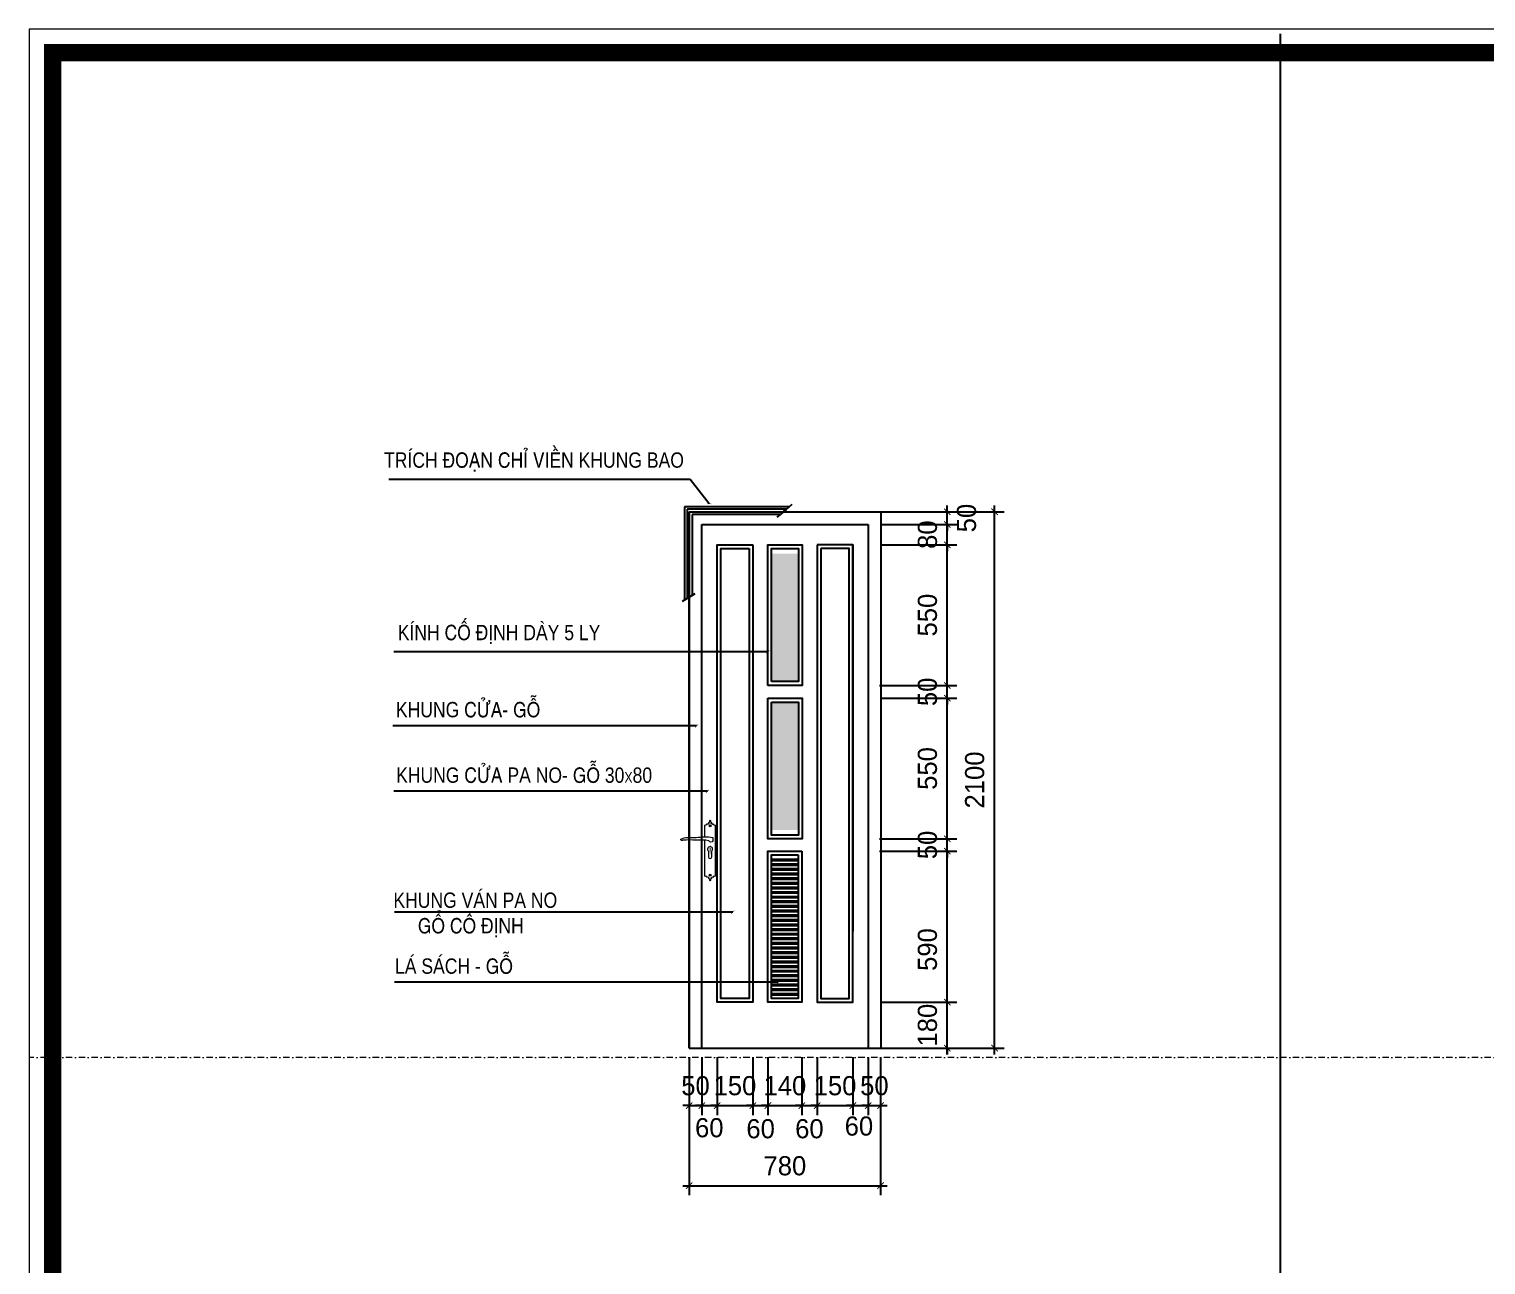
# Model space of a CAD drawing. Header units: millimetres. Extents: x 615730 to 2792744, y 139412 to 597571.
# Drawn here: x 1453780 to 1465189, y 294540 to 304217 of the extents above; entities that cross this region are included whole.
import ezdxf

# ---------------------------------------------------------------- set-up
doc = ezdxf.new("R2010")
doc.units = ezdxf.units.MM
doc.header["$MEASUREMENT"] = 0
doc.header["$PDMODE"] = 34
doc.linetypes.add('DASHDOT', pattern=[1, 0.5, -0.25, 0, -0.25])
doc.layers.get('0').update_dxf_attribs({"lineweight": 5})
for name, color, linetype in [('CUADI', 40, 'Continuous'), ('DA', 135, 'Continuous'), ('H', 252, 'Continuous'), ('NC', 7, 'Continuous'), ('noi that', 29, 'Continuous'), ('VL', 155, 'Continuous')]:
    doc.layers.add(name, color=color, linetype=linetype)
for name, color, linetype, lineweight in [('TEXTNUOC', 8, 'Continuous', 50), ('thay', 7, 'Continuous', 15), ('TIM TRUC', 149, 'DASHDOT', 9)]:
    doc.layers.add(name, color=color, linetype=linetype, lineweight=lineweight)
doc.styles.add('KC2', font='', dxfattribs={"height": 120})
doc.styles.add('RO', font='ROMANS.SHX', dxfattribs={"height": 120})
doc.styles.add('VNI-AVO', font='vni-roms.shx')
doc.styles.get('KC2').set_extended_font_data('VNI-Helve-Condense')
doc.dimstyles.new('50 CS', dxfattribs={"dimtxt": 150, "dimasz": 50, "dimexe": 75, "dimexo": 0, "dimgap": 80, "dimtad": 1, "dimdec": 0, "dimlfac": 0.5, "dimzin": 12, "dimtxsty": 'VNI-AVO', "dimblk": 'ARCHTICK', "dimcen": 0, "dimdle": 50, "dimclrd": 252, "dimclre": 252, "dimclrt": 2, "dimadec": 0, "dimazin": 0, "dimtfac": 1, "dimtdec": 0, "dimtix": 1, "dimtmove": 2, "dimatfit": 0, "dimldrblk": 'OPEN90', "dimfxl": 1, "dimlwd": -1, "dimlwe": -1, "dimarcsym": 0})
doc.dimstyles.new('TL1-50TRUC', dxfattribs={"dimtxt": 150, "dimasz": 25, "dimexe": 50, "dimexo": 0, "dimgap": 20, "dimtad": 1, "dimdec": 0, "dimlfac": 0.5, "dimdsep": 46, "dimtxsty": 'RO', "dimblk": 'DOT', "dimcen": 100, "dimdle": 50, "dimclrd": 4, "dimclre": 4, "dimclrt": 30, "dimadec": 0, "dimazin": 0, "dimtfac": 1, "dimtdec": 0, "dimtix": 1, "dimtmove": 1, "dimatfit": 3, "dimldrblk": 'ARCHTICK', "dimfxl": 1, "dimtolj": 1, "dimarcsym": 0})

# ---------------------------------------------------------------- blocks, each defined once
blk = doc.blocks.new('KH')
for p, q in [((-8, 103), (-2, 103)), ((-4.9, 100), (-4.9, 105.9)), ((-8, -90.3), (-2, -90.3)), ((-4.9, -87.2), (-4.9, -93.2))]:
    blk.add_line(p, q)
for points, format in [([(-24.9, 60.5), (-24.9, 106.4, -0.071609), (-17.2, 108.3, 0.479125), (-18, 110.4, -0.235926), (-14.6, 111, 0.959415), (-12.5, 110.7, -0.383133), (-10.2, 112.7), (-8.1, 112.7), (-8.1, 113.4), (-9.3, 113.4, -0.653045), (-7.7, 117.5, 0.420902), (-6.1, 121.7, -0.384053), (-4.9, 126.4, -0.384053), (-3.8, 121.7, 0.420902), (-2.1, 117.5, -0.653045), (-0.5, 113.4), (-1.8, 113.4), (-1.8, 112.7), (0.3, 112.7, -0.383133), (2.6, 110.7, 0.959415), (4.8, 111, -0.235926), (8.1, 110.4, 0.479125), (7.4, 108.3, -0.071609), (15.1, 106.4), (15.1, -93.6, -0.071609), (7.4, -95.6, 0.479125), (8.1, -97.7, -0.235926), (4.8, -98.3, 0.959415), (2.6, -97.9, -0.383133), (0.3, -99.9), (-1.8, -99.9), (-1.8, -100.7), (-0.5, -100.7, -0.653045), (-2.1, -104.8, 0.420902), (-3.8, -109, -0.384053), (-4.9, -113.6, -0.384053), (-6.1, -109, 0.420902), (-7.7, -104.8, -0.653045), (-9.3, -100.7), (-8.1, -100.7), (-8.1, -99.9), (-10.2, -99.9, -0.383133), (-12.5, -97.9, 0.959415), (-14.6, -98.3, -0.235926), (-18, -97.7, 0.479125), (-17.2, -95.6, -0.071609), (-24.9, -93.6), (-24.9, 46.9)], "xyb"), ([(-4.8, 16.2, 6, 6, 0), (-4.8, 11.5, 4, 3, 0), (-4.8, 3.2, 1.8, 0.8, 0), (-4.8, -4.9, 1, 1.2, 0), (-4.8, -7.9, 1.2, 1.2, 0)], "xyseb")]:
    blk.add_lwpolyline(points, format=format)
blk.add_lwpolyline([(-9.5, 45, 0.067822), (-59.8, 46.7, 0.044011), (-111.6, 46.7, -0.789754), (-119.2, 50.9, -0.143435), (-92.2, 57.5, 0.029716), (-27.7, 60.3, -0.075751), (6.4, 57.7), (6.4, 44.8, -0.717442)], format="xyb", close=True)
for points in [[(-11.2, 4.2), (-11.2, -18.5)], [(1.6, -18.5), (1.6, 4.2)]]:
    blk.add_lwpolyline(points)
for centre in [(-4.9, 103), (-4.9, -90.3)]:
    blk.add_circle(centre, 3.92)
for centre, radius, start, end in [((-4.8, 11.8), 9.94, 309.9002, 230.0998), ((-4.8, -18.5), 6.38, 180, 0)]:
    blk.add_arc(centre, radius, start, end)
blk = doc.blocks.new('_ARCHTICK')
at = {"color": 0, "linetype": 'ByBlock', "const_width": 0.15}
blk.add_lwpolyline([(-0.5, -0.5), (0.5, 0.5)], dxfattribs=at)
blk = doc.blocks.new('*D1905')
at = {"layer": 'DEFPOINTS', "color": 0, "ltscale": 10, "transparency": 16777216}
for p in [(1460439, 297780), (1460971, 297780), (1460449, 296237)]:
    blk.add_point(p, dxfattribs=at)
at = {"layer": 'VL', "color": 252, "ltscale": 10, "transparency": 16777216}
for p, q in [((1460439, 297780), (1461046, 297780)), ((1460971, 296187), (1460971, 297830)), ((1460449, 296237), (1461046, 296237))]:
    blk.add_line(p, q, dxfattribs=at)
at = {"layer": 'VL', "color": 252, "ltscale": 10, "transparency": 16777216, "xscale": 50, "yscale": 50, "zscale": 50}
for p, rotation in [((1460971, 297780), 90), ((1460971, 296237), 270)]:
    blk.add_blockref('_ARCHTICK', p, dxfattribs=dict(at, rotation=rotation))
at = {"layer": 'VL', "color": 2, "ltscale": 10, "transparency": 16777216, "insert": (1460816, 297009), "char_height": 150, "attachment_point": 5, "rotation": 90, "style": 'VNI-AVO'}
blk.add_mtext('590', dxfattribs=at)
blk = doc.blocks.new('_Open90')
at = {"color": 0, "linetype": 'ByBlock', "lineweight": -2}
for p, q in [((0, 0), (-1, 0)), ((-0.5, 0.5), (0, 0)), ((0, 0), (-0.5, -0.5))]:
    blk.add_line(p, q, dxfattribs=at)
blk = doc.blocks.new('*D1906')
at = {"layer": 'DEFPOINTS', "color": 0, "ltscale": 10, "transparency": 16777216}
for p in [(1460439, 297780), (1460440, 297876), (1460971, 297876)]:
    blk.add_point(p, dxfattribs=at)
at = {"layer": 'VL', "color": 252, "ltscale": 10, "transparency": 16777216}
for p, q in [((1460971, 297876), (1460971, 297926)), ((1460439, 297780), (1461046, 297780)), ((1460440, 297876), (1461046, 297876)), ((1460971, 297780), (1460971, 297876)), ((1460971, 297780), (1460971, 297730))]:
    blk.add_line(p, q, dxfattribs=at)
at = {"layer": 'VL', "color": 252, "ltscale": 10, "transparency": 16777216, "xscale": 50, "yscale": 50, "zscale": 50}
for p, rotation in [((1460971, 297876), 270), ((1460971, 297780), 90)]:
    blk.add_blockref('_ARCHTICK', p, dxfattribs=dict(at, rotation=rotation))
at = {"layer": 'VL', "color": 2, "ltscale": 10, "transparency": 16777216, "insert": (1460816, 297828), "char_height": 150, "attachment_point": 5, "rotation": 90, "style": 'VNI-AVO'}
blk.add_mtext('50', dxfattribs=at)
blk = doc.blocks.new('*D1907')
at = {"layer": 'DEFPOINTS', "color": 0, "ltscale": 10, "transparency": 16777216}
for p in [(1460449, 298977), (1460971, 298977), (1460440, 297876)]:
    blk.add_point(p, dxfattribs=at)
at = {"layer": 'VL', "color": 252, "ltscale": 10, "transparency": 16777216}
for p, q in [((1460449, 298977), (1461046, 298977)), ((1460971, 297826), (1460971, 299027)), ((1460440, 297876), (1461046, 297876))]:
    blk.add_line(p, q, dxfattribs=at)
at = {"layer": 'VL', "color": 252, "ltscale": 10, "transparency": 16777216, "xscale": 50, "yscale": 50, "zscale": 50}
for p, rotation in [((1460971, 298977), 90), ((1460971, 297876), 270)]:
    blk.add_blockref('_ARCHTICK', p, dxfattribs=dict(at, rotation=rotation))
at = {"layer": 'VL', "color": 2, "ltscale": 10, "transparency": 16777216, "insert": (1460816, 298427), "char_height": 150, "attachment_point": 5, "rotation": 90, "style": 'VNI-AVO'}
blk.add_mtext('550', dxfattribs=at)
blk = doc.blocks.new('*D1908')
at = {"layer": 'DEFPOINTS', "color": 0, "ltscale": 10, "transparency": 16777216}
for p in [(1460440, 299077), (1460971, 299077), (1460449, 298977)]:
    blk.add_point(p, dxfattribs=at)
at = {"layer": 'VL', "color": 252, "ltscale": 10, "transparency": 16777216}
for p, q in [((1460440, 299077), (1461046, 299077)), ((1460971, 299077), (1460971, 299127)), ((1460971, 298977), (1460971, 299077)), ((1460449, 298977), (1461046, 298977)), ((1460971, 298977), (1460971, 298927))]:
    blk.add_line(p, q, dxfattribs=at)
at = {"layer": 'VL', "color": 252, "ltscale": 10, "transparency": 16777216, "xscale": 50, "yscale": 50, "zscale": 50}
for p, rotation in [((1460971, 299077), 270), ((1460971, 298977), 90)]:
    blk.add_blockref('_ARCHTICK', p, dxfattribs=dict(at, rotation=rotation))
at = {"layer": 'VL', "color": 2, "ltscale": 10, "transparency": 16777216, "insert": (1460816, 299027), "char_height": 150, "attachment_point": 5, "rotation": 90, "style": 'VNI-AVO'}
blk.add_mtext('50', dxfattribs=at)
blk = doc.blocks.new('*D1909')
at = {"layer": 'DEFPOINTS', "color": 0, "ltscale": 10, "transparency": 16777216}
for p in [(1460449, 300178), (1460971, 300178), (1460440, 299077)]:
    blk.add_point(p, dxfattribs=at)
at = {"layer": 'VL', "color": 252, "ltscale": 10, "transparency": 16777216}
for p, q in [((1460449, 300178), (1461046, 300178)), ((1460971, 299027), (1460971, 300228)), ((1460440, 299077), (1461046, 299077))]:
    blk.add_line(p, q, dxfattribs=at)
at = {"layer": 'VL', "color": 252, "ltscale": 10, "transparency": 16777216, "xscale": 50, "yscale": 50, "zscale": 50}
for p, rotation in [((1460971, 300178), 90), ((1460971, 299077), 270)]:
    blk.add_blockref('_ARCHTICK', p, dxfattribs=dict(at, rotation=rotation))
at = {"layer": 'VL', "color": 2, "ltscale": 10, "transparency": 16777216, "insert": (1460816, 299628), "char_height": 150, "attachment_point": 5, "rotation": 90, "style": 'VNI-AVO'}
blk.add_mtext('550', dxfattribs=at)
blk = doc.blocks.new('*D1910')
at = {"layer": 'DEFPOINTS', "color": 0, "ltscale": 10, "transparency": 16777216}
for p in [(1460449, 300338), (1460971, 300338), (1460449, 300178)]:
    blk.add_point(p, dxfattribs=at)
at = {"layer": 'VL', "color": 252, "ltscale": 10, "transparency": 16777216}
for p, q in [((1460449, 300338), (1461046, 300338)), ((1460971, 300338), (1460971, 300388)), ((1460971, 300178), (1460971, 300338)), ((1460449, 300178), (1461046, 300178)), ((1460971, 300178), (1460971, 300128))]:
    blk.add_line(p, q, dxfattribs=at)
at = {"layer": 'VL', "color": 252, "ltscale": 10, "transparency": 16777216, "xscale": 50, "yscale": 50, "zscale": 50}
for p, rotation in [((1460971, 300338), 270), ((1460971, 300178), 90)]:
    blk.add_blockref('_ARCHTICK', p, dxfattribs=dict(at, rotation=rotation))
at = {"layer": 'VL', "color": 2, "ltscale": 10, "transparency": 16777216, "insert": (1460816, 300258), "char_height": 150, "attachment_point": 5, "rotation": 90, "style": 'VNI-AVO'}
blk.add_mtext('80', dxfattribs=at)
blk = doc.blocks.new('*D2948')
at = {"layer": 'DEFPOINTS', "color": 0, "ltscale": 10, "transparency": 16777216}
for p in [(1460449, 300437), (1460971, 300437), (1460449, 300338)]:
    blk.add_point(p, dxfattribs=at)
at = {"layer": 'VL', "color": 252, "ltscale": 10, "transparency": 16777216}
for p, q in [((1460449, 300437), (1461046, 300437)), ((1460971, 300437), (1460971, 300487)), ((1460971, 300338), (1460971, 300437)), ((1460449, 300338), (1461046, 300338)), ((1460971, 300338), (1460971, 300288))]:
    blk.add_line(p, q, dxfattribs=at)
at = {"layer": 'VL', "color": 252, "ltscale": 10, "transparency": 16777216, "xscale": 50, "yscale": 50, "zscale": 50}
for p, rotation in [((1460971, 300437), 270), ((1460971, 300338), 90)]:
    blk.add_blockref('_ARCHTICK', p, dxfattribs=dict(at, rotation=rotation))
at = {"layer": 'VL', "color": 2, "ltscale": 10, "transparency": 16777216, "insert": (1461122, 300388), "char_height": 150, "attachment_point": 5, "rotation": 90, "style": 'VNI-AVO'}
blk.add_mtext('50', dxfattribs=at)
blk = doc.blocks.new('*D1911')
at = {"layer": 'DEFPOINTS', "color": 0, "ltscale": 10, "transparency": 16777216}
for p in [(1460803, 300437), (1461341, 300437), (1460748, 296237)]:
    blk.add_point(p, dxfattribs=at)
at = {"layer": 'VL', "color": 252, "ltscale": 10, "transparency": 16777216}
for p, q in [((1460803, 300437), (1461416, 300437)), ((1461341, 296187), (1461341, 300487)), ((1460748, 296237), (1461416, 296237))]:
    blk.add_line(p, q, dxfattribs=at)
at = {"layer": 'VL', "color": 252, "ltscale": 10, "transparency": 16777216, "xscale": 50, "yscale": 50, "zscale": 50}
for p, rotation in [((1461341, 300437), 90), ((1461341, 296237), 270)]:
    blk.add_blockref('_ARCHTICK', p, dxfattribs=dict(at, rotation=rotation))
at = {"layer": 'VL', "color": 2, "ltscale": 10, "transparency": 16777216, "insert": (1461186, 298337), "char_height": 150, "attachment_point": 5, "rotation": 90, "style": 'VNI-AVO'}
blk.add_mtext('2100', dxfattribs=at)
blk = doc.blocks.new('*D2949')
at = {"layer": 'DEFPOINTS', "color": 0, "ltscale": 10, "transparency": 16777216}
for p in [(1460449, 296597), (1460971, 296597), (1460449, 296237)]:
    blk.add_point(p, dxfattribs=at)
at = {"layer": 'VL', "color": 252, "ltscale": 10, "transparency": 16777216}
for p, q in [((1460971, 296597), (1460971, 296647)), ((1460449, 296597), (1461046, 296597)), ((1460971, 296237), (1460971, 296597)), ((1460449, 296237), (1461046, 296237)), ((1460971, 296237), (1460971, 296187))]:
    blk.add_line(p, q, dxfattribs=at)
at = {"layer": 'VL', "color": 252, "ltscale": 10, "transparency": 16777216, "xscale": 50, "yscale": 50, "zscale": 50}
for p, rotation in [((1460971, 296597), 270), ((1460971, 296237), 90)]:
    blk.add_blockref('_ARCHTICK', p, dxfattribs=dict(at, rotation=rotation))
at = {"layer": 'VL', "color": 2, "ltscale": 10, "transparency": 16777216, "insert": (1460816, 296417), "char_height": 150, "attachment_point": 5, "rotation": 90, "style": 'VNI-AVO'}
blk.add_mtext('180', dxfattribs=at)
blk = doc.blocks.new('_DOT')
at = {"color": 0, "linetype": 'ByBlock'}
blk.add_line((-0.5, 0), (-1, 0), dxfattribs=at)
at = {"color": 0, "linetype": 'ByBlock', "const_width": 0.5}
blk.add_lwpolyline([(-0.25, 0, 1), (0.25, 0, 1)], format="xyb", close=True, dxfattribs=at)
blk = doc.blocks.new('*D1920')
at = {"layer": 'DEFPOINTS', "color": 0, "ltscale": 10, "transparency": 16777216}
for p in [(1458949, 296166), (1459049, 296166), (1459049, 295787)]:
    blk.add_point(p, dxfattribs=at)
at = {"layer": 'VL', "color": 252, "ltscale": 10, "transparency": 16777216}
for p, q in [((1458949, 296166), (1458949, 295712)), ((1459049, 296166), (1459049, 295712)), ((1458949, 295787), (1458899, 295787)), ((1458949, 295787), (1459049, 295787)), ((1459049, 295787), (1459099, 295787))]:
    blk.add_line(p, q, dxfattribs=at)
at = {"layer": 'VL', "color": 252, "ltscale": 10, "transparency": 16777216, "xscale": 50, "yscale": 50, "zscale": 50}
blk.add_blockref('_ARCHTICK', (1458949, 295787), dxfattribs=at)
at = {"layer": 'VL', "color": 252, "ltscale": 10, "transparency": 16777216, "xscale": 50, "yscale": 50, "zscale": 50, "rotation": 180}
blk.add_blockref('_ARCHTICK', (1459049, 295787), dxfattribs=at)
at = {"layer": 'VL', "color": 2, "ltscale": 10, "transparency": 16777216, "insert": (1458999, 295942), "char_height": 150, "attachment_point": 5, "style": 'VNI-AVO'}
blk.add_mtext('50', dxfattribs=at)
blk = doc.blocks.new('*D1921')
at = {"layer": 'DEFPOINTS', "color": 0, "ltscale": 10, "transparency": 16777216}
for p in [(1459049, 296166), (1459168, 296166), (1459168, 295787)]:
    blk.add_point(p, dxfattribs=at)
at = {"layer": 'VL', "color": 252, "ltscale": 10, "transparency": 16777216}
for p, q in [((1459049, 296166), (1459049, 295712)), ((1459168, 296166), (1459168, 295712)), ((1459049, 295787), (1458999, 295787)), ((1459049, 295787), (1459168, 295787)), ((1459168, 295787), (1459218, 295787))]:
    blk.add_line(p, q, dxfattribs=at)
at = {"layer": 'VL', "color": 252, "ltscale": 10, "transparency": 16777216, "xscale": 50, "yscale": 50, "zscale": 50}
blk.add_blockref('_ARCHTICK', (1459049, 295787), dxfattribs=at)
at = {"layer": 'VL', "color": 252, "ltscale": 10, "transparency": 16777216, "xscale": 50, "yscale": 50, "zscale": 50, "rotation": 180}
blk.add_blockref('_ARCHTICK', (1459168, 295787), dxfattribs=at)
at = {"layer": 'VL', "color": 2, "ltscale": 10, "transparency": 16777216, "insert": (1459107, 295613), "char_height": 150, "attachment_point": 5, "style": 'VNI-AVO'}
blk.add_mtext('60', dxfattribs=at)
blk = doc.blocks.new('*D1922')
at = {"layer": 'DEFPOINTS', "color": 0, "ltscale": 10, "transparency": 16777216}
for p in [(1459168, 296166), (1459448, 296166), (1459448, 295787)]:
    blk.add_point(p, dxfattribs=at)
at = {"layer": 'VL', "color": 252, "ltscale": 10, "transparency": 16777216}
for p, q in [((1459168, 296166), (1459168, 295712)), ((1459448, 296166), (1459448, 295712)), ((1459168, 295787), (1459118, 295787)), ((1459168, 295787), (1459448, 295787)), ((1459448, 295787), (1459498, 295787))]:
    blk.add_line(p, q, dxfattribs=at)
at = {"layer": 'VL', "color": 252, "ltscale": 10, "transparency": 16777216, "xscale": 50, "yscale": 50, "zscale": 50}
blk.add_blockref('_ARCHTICK', (1459168, 295787), dxfattribs=at)
at = {"layer": 'VL', "color": 252, "ltscale": 10, "transparency": 16777216, "xscale": 50, "yscale": 50, "zscale": 50, "rotation": 180}
blk.add_blockref('_ARCHTICK', (1459448, 295787), dxfattribs=at)
at = {"layer": 'VL', "color": 2, "ltscale": 10, "transparency": 16777216, "insert": (1459308, 295942), "char_height": 150, "attachment_point": 5, "style": 'VNI-AVO'}
blk.add_mtext('150', dxfattribs=at)
blk = doc.blocks.new('*D1923')
at = {"layer": 'DEFPOINTS', "color": 0, "ltscale": 10, "transparency": 16777216}
for p in [(1459448, 296166), (1459566, 296166), (1459566, 295787)]:
    blk.add_point(p, dxfattribs=at)
at = {"layer": 'VL', "color": 252, "ltscale": 10, "transparency": 16777216}
for p, q in [((1459448, 296166), (1459448, 295712)), ((1459566, 296166), (1459566, 295712)), ((1459448, 295787), (1459398, 295787)), ((1459448, 295787), (1459566, 295787)), ((1459566, 295787), (1459616, 295787))]:
    blk.add_line(p, q, dxfattribs=at)
at = {"layer": 'VL', "color": 252, "ltscale": 10, "transparency": 16777216, "xscale": 50, "yscale": 50, "zscale": 50}
blk.add_blockref('_ARCHTICK', (1459448, 295787), dxfattribs=at)
at = {"layer": 'VL', "color": 252, "ltscale": 10, "transparency": 16777216, "xscale": 50, "yscale": 50, "zscale": 50, "rotation": 180}
blk.add_blockref('_ARCHTICK', (1459566, 295787), dxfattribs=at)
at = {"layer": 'VL', "color": 2, "ltscale": 10, "transparency": 16777216, "insert": (1459509, 295605), "char_height": 150, "attachment_point": 5, "style": 'VNI-AVO'}
blk.add_mtext('60', dxfattribs=at)
blk = doc.blocks.new('*D1924')
at = {"layer": 'DEFPOINTS', "color": 0, "ltscale": 10, "transparency": 16777216}
for p in [(1459566, 296166), (1459832, 296166), (1459832, 295787)]:
    blk.add_point(p, dxfattribs=at)
at = {"layer": 'VL', "color": 252, "ltscale": 10, "transparency": 16777216}
for p, q in [((1459566, 296166), (1459566, 295712)), ((1459832, 296166), (1459832, 295712)), ((1459566, 295787), (1459516, 295787)), ((1459566, 295787), (1459832, 295787)), ((1459832, 295787), (1459882, 295787))]:
    blk.add_line(p, q, dxfattribs=at)
at = {"layer": 'VL', "color": 252, "ltscale": 10, "transparency": 16777216, "xscale": 50, "yscale": 50, "zscale": 50}
blk.add_blockref('_ARCHTICK', (1459566, 295787), dxfattribs=at)
at = {"layer": 'VL', "color": 252, "ltscale": 10, "transparency": 16777216, "xscale": 50, "yscale": 50, "zscale": 50, "rotation": 180}
blk.add_blockref('_ARCHTICK', (1459832, 295787), dxfattribs=at)
at = {"layer": 'VL', "color": 2, "ltscale": 10, "transparency": 16777216, "insert": (1459699, 295942), "char_height": 150, "attachment_point": 5, "style": 'VNI-AVO'}
blk.add_mtext('140', dxfattribs=at)
blk = doc.blocks.new('*D1925')
at = {"layer": 'DEFPOINTS', "color": 0, "ltscale": 10, "transparency": 16777216}
for p in [(1459832, 296166), (1459952, 296166), (1459952, 295787)]:
    blk.add_point(p, dxfattribs=at)
at = {"layer": 'VL', "color": 252, "ltscale": 10, "transparency": 16777216}
for p, q in [((1459832, 296166), (1459832, 295712)), ((1459952, 296166), (1459952, 295712)), ((1459832, 295787), (1459782, 295787)), ((1459832, 295787), (1459952, 295787)), ((1459952, 295787), (1460002, 295787))]:
    blk.add_line(p, q, dxfattribs=at)
at = {"layer": 'VL', "color": 252, "ltscale": 10, "transparency": 16777216, "xscale": 50, "yscale": 50, "zscale": 50}
blk.add_blockref('_ARCHTICK', (1459832, 295787), dxfattribs=at)
at = {"layer": 'VL', "color": 252, "ltscale": 10, "transparency": 16777216, "xscale": 50, "yscale": 50, "zscale": 50, "rotation": 180}
blk.add_blockref('_ARCHTICK', (1459952, 295787), dxfattribs=at)
at = {"layer": 'VL', "color": 2, "ltscale": 10, "transparency": 16777216, "insert": (1459891, 295605), "char_height": 150, "attachment_point": 5, "style": 'VNI-AVO'}
blk.add_mtext('60', dxfattribs=at)
blk = doc.blocks.new('*D1926')
at = {"layer": 'DEFPOINTS', "color": 0, "ltscale": 10, "transparency": 16777216}
for p in [(1459952, 296166), (1460232, 296166), (1460232, 295787)]:
    blk.add_point(p, dxfattribs=at)
at = {"layer": 'VL', "color": 252, "ltscale": 10, "transparency": 16777216}
for p, q in [((1459952, 296166), (1459952, 295712)), ((1460232, 296166), (1460232, 295712)), ((1459952, 295787), (1459902, 295787)), ((1459952, 295787), (1460232, 295787)), ((1460232, 295787), (1460282, 295787))]:
    blk.add_line(p, q, dxfattribs=at)
at = {"layer": 'VL', "color": 252, "ltscale": 10, "transparency": 16777216, "xscale": 50, "yscale": 50, "zscale": 50}
blk.add_blockref('_ARCHTICK', (1459952, 295787), dxfattribs=at)
at = {"layer": 'VL', "color": 252, "ltscale": 10, "transparency": 16777216, "xscale": 50, "yscale": 50, "zscale": 50, "rotation": 180}
blk.add_blockref('_ARCHTICK', (1460232, 295787), dxfattribs=at)
at = {"layer": 'VL', "color": 2, "ltscale": 10, "transparency": 16777216, "insert": (1460092, 295942), "char_height": 150, "attachment_point": 5, "style": 'VNI-AVO'}
blk.add_mtext('150', dxfattribs=at)
blk = doc.blocks.new('*D1927')
at = {"layer": 'DEFPOINTS', "color": 0, "ltscale": 10, "transparency": 16777216}
for p in [(1460232, 296166), (1460351, 296166), (1460351, 295787)]:
    blk.add_point(p, dxfattribs=at)
at = {"layer": 'VL', "color": 252, "ltscale": 10, "transparency": 16777216}
for p, q in [((1460232, 296166), (1460232, 295712)), ((1460351, 296166), (1460351, 295712)), ((1460232, 295787), (1460182, 295787)), ((1460232, 295787), (1460351, 295787)), ((1460351, 295787), (1460401, 295787))]:
    blk.add_line(p, q, dxfattribs=at)
at = {"layer": 'VL', "color": 252, "ltscale": 10, "transparency": 16777216, "xscale": 50, "yscale": 50, "zscale": 50}
blk.add_blockref('_ARCHTICK', (1460232, 295787), dxfattribs=at)
at = {"layer": 'VL', "color": 252, "ltscale": 10, "transparency": 16777216, "xscale": 50, "yscale": 50, "zscale": 50, "rotation": 180}
blk.add_blockref('_ARCHTICK', (1460351, 295787), dxfattribs=at)
at = {"layer": 'VL', "color": 2, "ltscale": 10, "transparency": 16777216, "insert": (1460279, 295626), "char_height": 150, "attachment_point": 5, "style": 'VNI-AVO'}
blk.add_mtext('60', dxfattribs=at)
blk = doc.blocks.new('*D1928')
at = {"layer": 'DEFPOINTS', "color": 0, "ltscale": 10, "transparency": 16777216}
for p in [(1460351, 296166), (1460449, 296166), (1460449, 295787)]:
    blk.add_point(p, dxfattribs=at)
at = {"layer": 'VL', "color": 252, "ltscale": 10, "transparency": 16777216}
for p, q in [((1460351, 296166), (1460351, 295712)), ((1460449, 296166), (1460449, 295712)), ((1460351, 295787), (1460301, 295787)), ((1460351, 295787), (1460449, 295787)), ((1460449, 295787), (1460499, 295787))]:
    blk.add_line(p, q, dxfattribs=at)
at = {"layer": 'VL', "color": 252, "ltscale": 10, "transparency": 16777216, "xscale": 50, "yscale": 50, "zscale": 50}
blk.add_blockref('_ARCHTICK', (1460351, 295787), dxfattribs=at)
at = {"layer": 'VL', "color": 252, "ltscale": 10, "transparency": 16777216, "xscale": 50, "yscale": 50, "zscale": 50, "rotation": 180}
blk.add_blockref('_ARCHTICK', (1460449, 295787), dxfattribs=at)
at = {"layer": 'VL', "color": 2, "ltscale": 10, "transparency": 16777216, "insert": (1460400, 295942), "char_height": 150, "attachment_point": 5, "style": 'VNI-AVO'}
blk.add_mtext('50', dxfattribs=at)
blk = doc.blocks.new('*D1929')
at = {"layer": 'DEFPOINTS', "color": 0, "ltscale": 10, "transparency": 16777216}
for p in [(1458949, 296166), (1460449, 296166), (1460449, 295160)]:
    blk.add_point(p, dxfattribs=at)
at = {"layer": 'VL', "color": 252, "ltscale": 10, "transparency": 16777216}
for p, q in [((1458949, 296166), (1458949, 295085)), ((1460449, 296166), (1460449, 295085)), ((1458899, 295160), (1460499, 295160))]:
    blk.add_line(p, q, dxfattribs=at)
at = {"layer": 'VL', "color": 252, "ltscale": 10, "transparency": 16777216, "xscale": 50, "yscale": 50, "zscale": 50, "rotation": 180}
blk.add_blockref('_ARCHTICK', (1458949, 295160), dxfattribs=at)
at = {"layer": 'VL', "color": 252, "ltscale": 10, "transparency": 16777216, "xscale": 50, "yscale": 50, "zscale": 50}
blk.add_blockref('_ARCHTICK', (1460449, 295160), dxfattribs=at)
at = {"layer": 'VL', "color": 2, "ltscale": 10, "transparency": 16777216, "insert": (1459699, 295315), "char_height": 150, "attachment_point": 5, "style": 'VNI-AVO'}
blk.add_mtext('780', dxfattribs=at)

msp = doc.modelspace()

# ---------------------------------------------------------------- hatches: boundary and pattern name
at = {"layer": 'H'}
h = msp.add_hatch(color=5, dxfattribs=at)
h.set_gradient(color1=(0, 0, 255), one_color=1, tint=1, name='CURVED')
h.paths.add_polyline_path([(1459804.7, 300108.6), (1459595.4, 300108.6), (1459595.4, 299107.3), (1459804.7, 299107.3)])
h.paths.add_polyline_path([(1459804.7, 298947.3), (1459595.4, 298947.3), (1459595.4, 297945.5), (1459804.7, 297945.5)])

# ---------------------------------------------------------------- linework, layer by layer
at = {"layer": 'CUADI'}
for p, q in [((1458949.2, 300437.3), (1460449.2, 300437.3)), ((1458949.2, 300437.3), (1460449.2, 300437.3)), ((1459803.3, 297713), (1459595.4, 297713)), ((1459803.3, 297703), (1459595.4, 297703)), ((1459803.3, 297676.7), (1459595.4, 297676.7)), ((1459803.3, 297666.7), (1459595.4, 297666.7)), ((1459803.3, 297640.5), (1459595.4, 297640.5)), ((1459803.3, 297630.5), (1459595.4, 297630.5)), ((1459803.3, 297604.3), (1459595.4, 297604.3)), ((1459803.3, 297594.3), (1459595.4, 297594.3)), ((1459803.3, 297568.1), (1459595.4, 297568.1)), ((1459803.3, 297558.1), (1459595.4, 297558.1)), ((1459803.3, 297531.8), (1459595.4, 297531.8)), ((1459803.3, 297521.8), (1459595.4, 297521.8)), ((1459803.3, 297495.6), (1459595.4, 297495.6)), ((1459803.3, 297485.6), (1459595.4, 297485.6)), ((1459803.3, 297459.4), (1459595.4, 297459.4)), ((1459803.3, 297449.4), (1459595.4, 297449.4)), ((1459803.3, 297423.1), (1459595.4, 297423.1)), ((1459803.3, 297413.1), (1459595.4, 297413.1)), ((1459803.3, 297386.9), (1459595.4, 297386.9)), ((1459803.3, 297376.9), (1459595.4, 297376.9)), ((1459803.3, 297350.7), (1459595.4, 297350.7)), ((1459803.3, 297340.7), (1459595.4, 297340.7)), ((1459803.3, 297314.4), (1459595.4, 297314.4)), ((1459803.3, 297304.4), (1459595.4, 297304.4)), ((1459803.3, 297278.2), (1459595.4, 297278.2)), ((1459803.3, 297268.2), (1459595.4, 297268.2)), ((1459803.3, 297242), (1459595.4, 297242)), ((1459803.3, 297232), (1459595.4, 297232)), ((1459803.3, 297205.7), (1459595.4, 297205.7)), ((1459803.3, 297195.7), (1459595.4, 297195.7)), ((1459803.3, 297169.5), (1459595.4, 297169.5)), ((1459803.3, 297159.5), (1459595.4, 297159.5)), ((1459803.3, 297133.3), (1459595.4, 297133.3)), ((1459803.3, 297123.3), (1459595.4, 297123.3)), ((1459803.3, 297097), (1459595.4, 297097)), ((1459803.3, 297087), (1459595.4, 297087)), ((1459803.3, 297060.8), (1459595.4, 297060.8)), ((1459803.3, 297050.8), (1459595.4, 297050.8)), ((1459803.3, 297024.6), (1459595.4, 297024.6)), ((1459803.3, 297014.6), (1459595.4, 297014.6)), ((1459803.3, 296988.3), (1459595.4, 296988.3)), ((1459803.3, 296978.3), (1459595.4, 296978.3)), ((1459803.3, 296952.1), (1459595.4, 296952.1)), ((1459803.3, 296942.1), (1459595.4, 296942.1)), ((1459803.3, 296915.9), (1459595.4, 296915.9)), ((1459803.3, 296905.9), (1459595.4, 296905.9)), ((1459803.3, 296879.7), (1459595.4, 296879.7)), ((1459803.3, 296869.7), (1459595.4, 296869.7)), ((1459803.3, 296843.4), (1459595.4, 296843.4)), ((1459803.3, 296833.4), (1459595.4, 296833.4)), ((1459803.3, 296807.2), (1459595.4, 296807.2)), ((1459803.3, 296797.2), (1459595.4, 296797.2)), ((1459803.3, 296771), (1459595.4, 296771)), ((1459803.3, 296761), (1459595.4, 296761)), ((1459803.3, 296734.7), (1459595.4, 296734.7)), ((1459803.3, 296724.7), (1459595.4, 296724.7)), ((1459803.3, 296698.5), (1459595.4, 296698.5)), ((1459803.3, 296688.5), (1459595.4, 296688.5)), ((1459803.3, 296662.3), (1459595.4, 296662.3)), ((1459803.3, 296652.3), (1459595.4, 296652.3))]:
    msp.add_line(p, q, dxfattribs=at)
at = {"layer": 'DA'}
for p, q in [((1458949.2, 300437.3), (1458949.2, 296237.3)), ((1458949.2, 296237.3), (1458949.2, 300437.3)), ((1458949.2, 300437.3), (1458949.2, 296237.3)), ((1458949.2, 300437.3), (1460449.2, 300437.3)), ((1460449.2, 300437.3), (1460449.2, 296237.3)), ((1459048.6, 300337.9), (1460350.7, 300337.9)), ((1459048.6, 296237.3), (1459048.6, 300337.9)), ((1460350.7, 300337.9), (1460350.7, 296237.3)), ((1459167.7, 297152.6), (1459167.7, 300177.7)), ((1460232.4, 300177.7), (1460232.4, 297152.6))]:
    msp.add_line(p, q, dxfattribs=at)
for points in [[(1459448.1, 300177.7), (1459448.1, 296596.9), (1459167.7, 296596.9), (1459167.7, 300177.7)], [(1459952.1, 300177.7), (1459952.1, 296596.9), (1460232.4, 296596.9), (1460232.4, 300177.7)], [(1459418.9, 300148.6), (1459418.9, 296626), (1459196.8, 296626), (1459196.8, 300148.6)], [(1459981.2, 300148.6), (1459981.2, 296626), (1460203.3, 296626), (1460203.3, 300148.6)], [(1459832.4, 297780.4), (1459832.4, 296596.9), (1459566.3, 296596.9), (1459566.3, 297780.4)], [(1459803.3, 297751.3), (1459803.3, 296626), (1459595.4, 296626), (1459595.4, 297751.3)]]:
    msp.add_lwpolyline(points, close=True, dxfattribs=at)
for points in [[(1459566.3, 299077.3), (1459566.3, 300177.7), (1459833.8, 300177.7), (1459833.8, 299077.3), (1459566.3, 299077.3)], [(1459595.4, 299107.3), (1459595.4, 300148.6), (1459804.7, 300148.6), (1459804.7, 299107.3), (1459595.4, 299107.3)], [(1459566.3, 298977.3), (1459833.8, 298977.3), (1459833.8, 297876.4), (1459566.3, 297876.4), (1459566.3, 298977.3)], [(1459595.4, 298947.3), (1459804.7, 298947.3), (1459804.7, 297905.5), (1459595.4, 297905.5), (1459595.4, 298947.3)]]:
    msp.add_lwpolyline(points, dxfattribs=at)
at = {"layer": 'H'}
msp.add_line((1458949.2, 296237.3), (1460449.2, 296237.3), dxfattribs=at)
at = {"layer": 'H', "const_width": 138.2}
msp.add_lwpolyline([(1453964.3, 285047.4), (1480967.2, 285047.4), (1480967.2, 304032.4), (1453964.3, 304032.4)], close=True, dxfattribs=at)
at = {"layer": 'NC', "linetype": 'Continuous', "ltscale": 20}
for p, q in [((1458913.1, 300476.5), (1458913.1, 299748.7)), ((1459735.2, 300476.5), (1458913.1, 300476.5)), ((1458933.1, 300456.5), (1458933.1, 299760.6)), ((1459711.7, 300456.5), (1458933.1, 300456.5)), ((1458973.1, 300416.5), (1458973.1, 299784.5)), ((1459664.6, 300416.5), (1458973.1, 300416.5)), ((1459697.6, 300445.6), (1459636.7, 300393.8)), ((1459688.7, 300448.5), (1459710.7, 300450.7)), ((1459709.7, 300441.6), (1459688.7, 300448.5)), ((1459710.7, 300450.7), (1459701.2, 300457.2)), ((1459754.4, 300493.8), (1459706.8, 300453.4)), ((1458896.4, 299738.4), (1458996.4, 299798))]:
    msp.add_line(p, q, dxfattribs=at)
at = {"layer": 'thay', "linetype": 'Continuous'}
msp.add_lwpolyline([(1453780, 284863.1), (1481151.5, 284863.1), (1481151.5, 304216.7), (1453780, 304216.7)], close=True, dxfattribs=at)
at = {"layer": 'TIM TRUC', "ltscale": 100}
msp.add_line((1472336.2, 296164.1), (1453780, 296164.1), dxfattribs=at)
at = {"layer": 'VL', "ltscale": 10}
msp.add_line((1463577.9, 304178.8), (1463577.9, 285193.8), dxfattribs=at)

# ---------------------------------------------------------------- block references
at = {"xscale": 2, "yscale": 2, "zscale": 2}
msp.add_blockref('KH', (1459123, 297771.6), dxfattribs=at)

# ---------------------------------------------------------------- texts
at = {"layer": 'NC', "linetype": 'Continuous', "ltscale": 20, "attachment_point": 1, "style": 'KC2'}
for s, insert, char_height, width in [('TRÍCH ÑOAÏN CHÆ VIEÀN KHUNG BAO', (1456559.7, 300902.2), 120, 2834.286), ('KÍNH COÁ ÑÒNH DAØY 5 LY', (1456667.2, 299551.8), 120, 2063.157), ('{\\H1.2x;KHUNG CÖÛA- GOÃ }', (1456652.6, 298947.7), 100, 2063.157), ('{\\H1.2x;KHUNG CÖÛA PA NO- GOÃ 30\\H0.7x;X\\H1.429x;80}', (1456654.2, 298434.9), 100, 2063.157), ('{\\H1.2x;KHUNG VAÙN PA NO\\P     GOÅ COÁ ÑÒNH }', (1456633, 297455.7), 100, 2554.933), ('{\\H1.2x;LAÙ SAÙCH - GOÃ }', (1456645.5, 296939.4), 100, 2063.157)]:
    msp.add_mtext(s, dxfattribs=dict(at, insert=insert, char_height=char_height, width=width))

# ---------------------------------------------------------------- dimensions: what is measured, and where the dimension line sits
at = {"layer": 'VL', "ltscale": 10}
dim = msp.add_linear_dim(base=(1460971.4, 300437.3), p1=(1460449.2, 300337.9), p2=(1460449.2, 300437.3), angle=90, dimstyle='50 CS', dxfattribs=at)
dim.commit()
dim.dimension.update_dxf_attribs({"geometry": '*D2948', "text_midpoint": (1461121.8, 300387.6), "dimtype": 160})
for base, p1, p2, text, picture, middle in [((1461340.6, 300437.3), (1460747.8, 296237.3), (1460803.3, 300437.3), '2100', '*D1911', (1461185.6, 298337.3)), ((1460971.4, 297876.4), (1460439.4, 297780.4), (1460440.1, 297876.4), '50', '*D1906', (1460816.4, 297828.4)), ((1460971.4, 297780.4), (1460449.2, 296237.3), (1460439.4, 297780.4), '590', '*D1905', (1460816.4, 297008.8))]:
    dim = msp.add_linear_dim(base=base, p1=p1, p2=p2, angle=90, text=text, dimstyle='50 CS', dxfattribs=at)
    dim.commit()
    dim.dimension.update_dxf_attribs({"geometry": picture, "text_midpoint": middle})
for base, p1, p2, picture, middle in [((1460971.4, 300337.9), (1460449.2, 300177.7), (1460449.2, 300337.9), '*D1910', (1460816.4, 300257.8)), ((1460971.4, 300177.7), (1460440.1, 299077.3), (1460449.2, 300177.7), '*D1909', (1460816.4, 299627.5)), ((1460971.4, 299077.3), (1460449.2, 298977.3), (1460440.1, 299077.3), '*D1908', (1460816.4, 299027.3)), ((1460971.4, 298977.3), (1460440.1, 297876.4), (1460449.2, 298977.3), '*D1907', (1460816.4, 298426.8)), ((1460971.4, 296596.9), (1460449.2, 296237.3), (1460449.2, 296596.9), '*D2949', (1460816.4, 296417.1))]:
    dim = msp.add_linear_dim(base=base, p1=p1, p2=p2, angle=90, dimstyle='50 CS', dxfattribs=at)
    dim.commit()
    dim.dimension.update_dxf_attribs({"geometry": picture, "text_midpoint": middle})
dim = msp.add_linear_dim(base=(1459048.6, 295786.6), p1=(1458949.2, 296166), p2=(1459048.6, 296166), dimstyle='50 CS', dxfattribs=at)
dim.commit()
dim.dimension.update_dxf_attribs({"geometry": '*D1920', "text_midpoint": (1458998.9, 295941.6)})
for base, p1, p2, text, picture, middle in [((1460449.2, 295160.2), (1458949.2, 296166), (1460449.2, 296166), '780', '*D1929', (1459699.2, 295315.2)), ((1459448.1, 295786.6), (1459167.7, 296166), (1459448.1, 296166), '150', '*D1922', (1459307.9, 295941.6)), ((1459832.4, 295786.6), (1459566.3, 296166), (1459832.4, 296166), '140', '*D1924', (1459699.4, 295941.6)), ((1460232.4, 295786.6), (1459952.1, 296166), (1460232.4, 296166), '150', '*D1926', (1460092.2, 295941.6)), ((1460449.2, 295786.6), (1460350.7, 296166), (1460449.2, 296166), '50', '*D1928', (1460399.9, 295941.6))]:
    dim = msp.add_linear_dim(base=base, p1=p1, p2=p2, text=text, dimstyle='50 CS', dxfattribs=at)
    dim.commit()
    dim.dimension.update_dxf_attribs({"geometry": picture, "text_midpoint": middle})
for base, p1, p2, picture, middle in [((1459167.7, 295786.6), (1459048.6, 296166), (1459167.7, 296166), '*D1921', (1459106.9, 295612.6)), ((1459952.1, 295786.6), (1459832.4, 296166), (1459952.1, 296166), '*D1925', (1459891.3, 295605.3))]:
    dim = msp.add_linear_dim(base=base, p1=p1, p2=p2, dimstyle='50 CS', dxfattribs=at)
    dim.commit()
    dim.dimension.update_dxf_attribs({"geometry": picture, "text_midpoint": middle, "dimtype": 160})
for base, p1, p2, picture, middle in [((1459566.3, 295786.6), (1459448.1, 296166), (1459566.3, 296166), '*D1923', (1459509.1, 295605.3)), ((1460350.7, 295786.6), (1460232.4, 296166), (1460350.7, 296166), '*D1927', (1460278.7, 295626.1))]:
    dim = msp.add_linear_dim(base=base, p1=p1, p2=p2, text='60', dimstyle='50 CS', dxfattribs=at)
    dim.commit()
    dim.dimension.update_dxf_attribs({"geometry": picture, "text_midpoint": middle, "dimtype": 160})

# ---------------------------------------------------------------- leaders
at = {"layer": 'NC', "color": 119, "linetype": 'Continuous', "ltscale": 20}
msp.add_leader([(1459106.3, 300500.3), (1458958.3, 300689.5), (1456597.3, 300689.5)], dimstyle='TL1-50TRUC', override={"dimgap": 20, "dimtad": 0}, dxfattribs=at)
at = {"layer": 'NC', "linetype": 'Continuous', "ltscale": 20}
for points in [[(1459092.6, 298248.1), (1456635.9, 298248.1)], [(1459290.2, 297301.8), (1456641.7, 297301.8)], [(1459647, 296752.6), (1456641.7, 296752.6)]]:
    msp.add_leader(points, dimstyle='TL1-50TRUC', override={"dimgap": 20, "dimtad": 0}, dxfattribs=at)
at = {"layer": 'noi that'}
msp.add_leader([(1459007.1, 298760.9), (1456629.4, 298760.9)], dimstyle='TL1-50TRUC', override={"dimgap": 20, "dimtad": 0}, dxfattribs=at)
at = {"layer": 'TEXTNUOC', "linetype": 'Continuous', "ltscale": 20}
msp.add_leader([(1459566.3, 299339.8), (1456635.9, 299339.8)], dimstyle='TL1-50TRUC', override={"dimgap": 20, "dimtad": 0}, dxfattribs=at)

doc.saveas('drawing.dxf')
